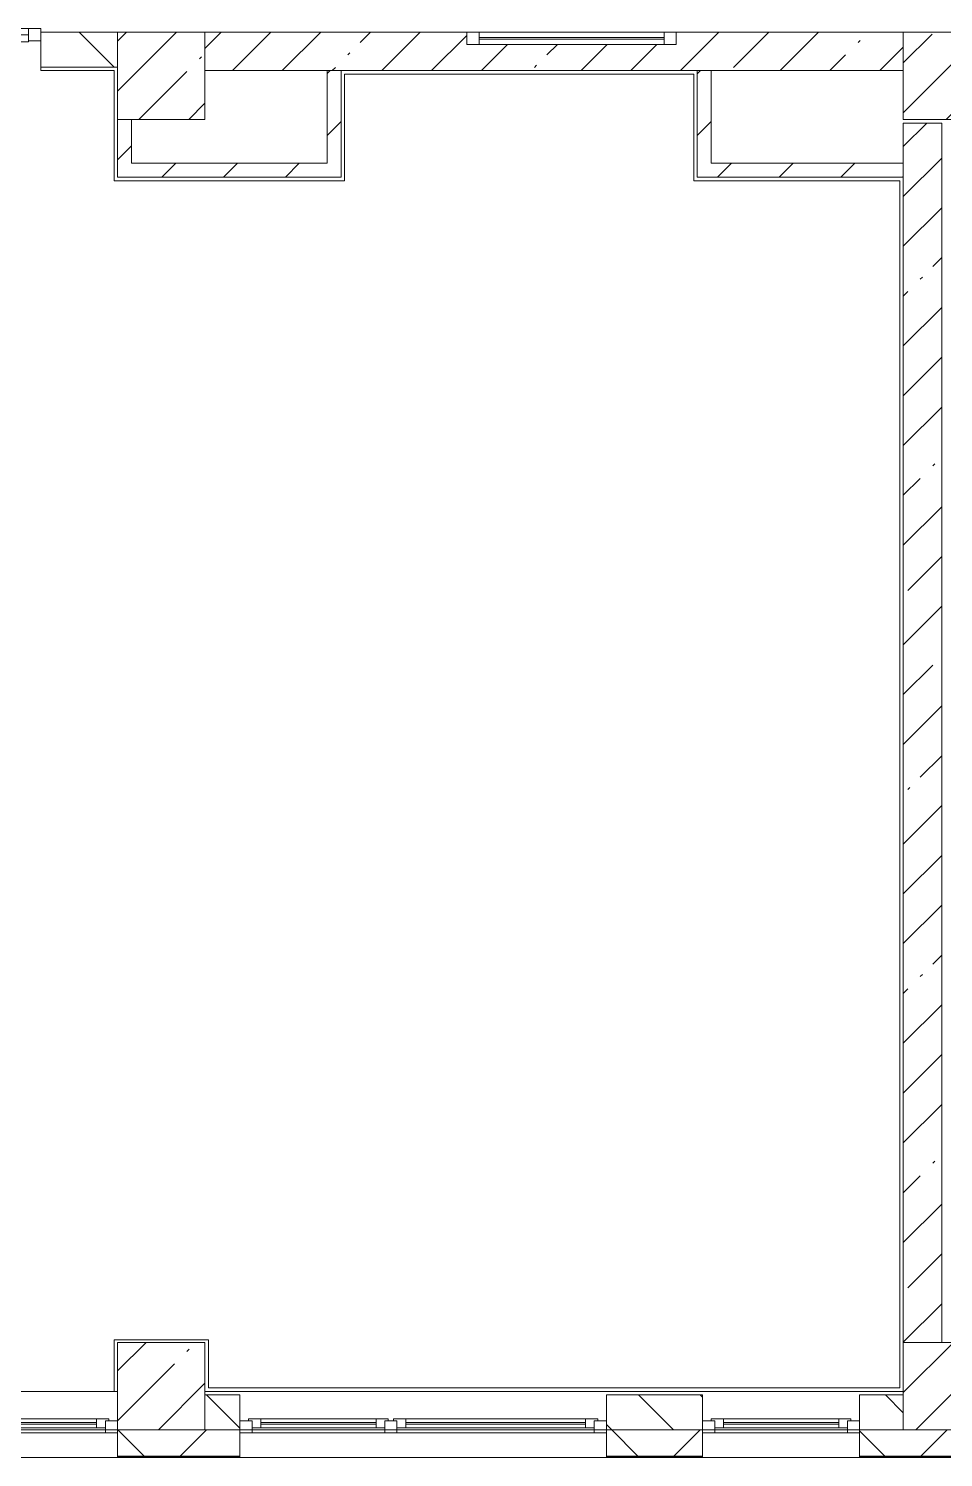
# Model space of a CAD drawing. Header units: millimetres. Extents: x 81469 to 281789, y -8553 to 29000.
# Drawn here: x 213005 to 218245, y -258 to 7921 of the extents above; entities that cross this region are included whole.
import ezdxf

# ---------------------------------------------------------------- set-up
doc = ezdxf.new("R2010")
doc.units = ezdxf.units.MM
doc.layers.add('A-FLOR-3', color=7, linetype='Continuous', lineweight=5, true_color=0xaaaaaa)
for name, color, linetype, lineweight in [('A-GLAZ-3', 7, 'Continuous', 5), ('A-GLAZ-CURT-2', 7, 'Continuous', 5), ('A-GLAZ-CWMG-2', 7, 'Continuous', 5), ('A-WALL', 7, 'Continuous', 9), ('A-WALL-4', 7, 'Continuous', 5), ('I-WALL-2', 7, 'Continuous', 5), ('S-COLS-1', 7, 'Continuous', 5)]:
    doc.layers.add(name, color=color, linetype=linetype, lineweight=lineweight)
pattern_1 = [(45, (152605.2, 0), (-285.1231, 285.1231), []), (45, (152890.3, 0), (-285.1231, 285.1231), [504.031, -100.806, 16.764, -84.042])]
pattern_2 = [(45, (152605.18, 0), (-176.7767, 176.7767), [])]

# ---------------------------------------------------------------- blocks, each defined once
blk = doc.blocks.new('BSC_Колонна _Прямоугольная - 500х500-V8-3_5_3_птичка')
at = {"layer": 'S-COLS-1'}
h = blk.add_hatch(dxfattribs=at)
h.set_pattern_fill('FP_39', color=256, style=0, pattern_type=2)
h.set_pattern_definition([(45, (-61160, -7650), (-285.1231, 285.1231), []), (45, (-60874.88, -7650), (-285.123, 285.123), [504.031, -100.806, 16.764, -84.042])])
h.paths.add_polyline_path([(-250, -250), (250, -250), (250, 250), (-250, 250)])
for p, q in [((250, 250), (-250, 250)), ((-250, 250), (-250, -250)), ((250, -250), (250, 250)), ((-250, -250), (250, -250))]:
    blk.add_line(p, q, dxfattribs=at)
blk = doc.blocks.new('BSC_Колонна _Прямоугольная - 500х500-V15-3_5_3_птичка')
at = {"layer": 'S-COLS-1'}
h = blk.add_hatch(dxfattribs=at)
h.set_pattern_fill('FP_46', color=256, style=0, pattern_type=2)
h.set_pattern_definition([(45, (-61160, -150), (-285.123, 285.123), []), (45, (-60874.88, -150), (-285.123, 285.123), [504.031, -100.806, 16.764, -84.042])])
h.paths.add_polyline_path([(-250, -250), (250, -250), (250, 250), (-250, 250)])
for p, q in [((250, 250), (-250, 250)), ((-250, 250), (-250, -250)), ((250, -250), (250, 250)), ((-250, -250), (250, -250))]:
    blk.add_line(p, q, dxfattribs=at)
blk = doc.blocks.new('BSC_Колонна _Прямоугольная - 500х500-V16-3_5_3_птичка')
at = {"layer": 'S-COLS-1'}
h = blk.add_hatch(dxfattribs=at)
h.set_pattern_fill('FP_47', color=256, style=0, pattern_type=2)
h.set_pattern_definition([(45, (-65660, -150), (-285.1231, 285.1231), []), (45, (-65374.88, -150), (-285.1231, 285.1231), [504.031, -100.806, 16.764, -84.042])])
h.paths.add_polyline_path([(-250, -250), (250, -250), (250, 250), (-250, 250)])
for p, q in [((250, 250), (-250, 250)), ((-250, 250), (-250, -250)), ((250, -250), (250, 250)), ((-250, -250), (250, -250))]:
    blk.add_line(p, q, dxfattribs=at)
blk = doc.blocks.new('BSC_Колонна _Прямоугольная - 500х500-V19-3_5_3_птичка')
at = {"layer": 'S-COLS-1'}
h = blk.add_hatch(dxfattribs=at)
h.set_pattern_fill('FP_50', color=256, style=0, pattern_type=2)
h.set_pattern_definition([(45, (-65660, -7650), (-285.1231, 285.1231), []), (45, (-65374.88, -7650), (-285.1231, 285.1231), [504.031, -100.806, 16.764, -84.042])])
h.paths.add_polyline_path([(-250, -250), (250, -250), (250, 22), (220, 22), (220, 30), (250, 30), (250, 250), (-250, 250), (-250, 30)])
for p, q in [((220, 250), (-250, 250)), ((-250, 250), (-250, -250)), ((250, -250), (250, 22)), ((-250, -250), (250, -250))]:
    blk.add_line(p, q, dxfattribs=at)
blk = doc.blocks.new('120_Окно_СКБ_2Ст - 120_Окно_СКБ_2Ст 3100х2500 _мал_створка слева_ 2-22446355-3_5_3_птичка')
at = {"layer": 'A-GLAZ-3'}
for p, q in [((-1550, -127), (-1550, -57)), ((-1550, -57), (-1480, -57)), ((1550, -57), (-1550, -57)), ((-1480, -57), (-1480, -127)), ((650, -127), (650, -57)), ((650, -57), (720, -57)), ((720, -57), (720, -127)), ((1480, -127), (1480, -57)), ((1480, -57), (1550, -57)), ((1550, -57), (1550, -127)), ((-1480, -127), (-1550, -127)), ((-1550, -127), (-1500, -127)), ((-1480, -127), (-1500, -127)), ((-1500, -127), (-1500, -137)), ((-1500, -137), (670, -137)), ((670, -137), (-1500, -137)), ((650, -87), (-1480, -87)), ((-1480, -87), (-1480, -127)), ((-1430, -137), (-1430, -87)), ((-1430, -107), (600, -107)), ((600, -117), (-1430, -117)), ((600, -137), (600, -87)), ((650, -127), (650, -87)), ((720, -127), (650, -127)), ((670, -127), (650, -127)), ((670, -127), (700, -127)), ((670, -137), (670, -127)), ((720, -127), (700, -127)), ((700, -127), (700, -137)), ((700, -137), (1500, -137)), ((1500, -137), (700, -137)), ((1480, -87), (720, -87)), ((720, -87), (720, -127)), ((770, -137), (770, -87)), ((770, -107), (1430, -107)), ((1430, -117), (770, -117)), ((1430, -137), (1430, -87)), ((1480, -127), (1480, -87)), ((1550, -127), (1480, -127)), ((1500, -127), (1480, -127)), ((1500, -127), (1550, -127)), ((1500, -137), (1500, -127))]:
    blk.add_line(p, q, dxfattribs=at)
blk = doc.blocks.new('120_Окно_СКБ_1Ст - 120_Окно_СКБ_1Ст 900х2500_h_-22445987-3_5_3_птичка')
at = {"layer": 'A-GLAZ-3'}
for p, q in [((-450, -127), (-450, -57)), ((-450, -57), (-380, -57)), ((450, -57), (-450, -57)), ((-380, -57), (-380, -127)), ((380, -127), (380, -57)), ((380, -57), (450, -57)), ((450, -57), (450, -127)), ((-380, -127), (-450, -127)), ((-450, -127), (-400, -127)), ((-380, -127), (-400, -127)), ((-400, -127), (-400, -137)), ((-400, -137), (400, -137)), ((400, -137), (-400, -137)), ((380, -87), (-380, -87)), ((-380, -87), (-380, -127)), ((-330, -137), (-330, -87)), ((-330, -107), (330, -107)), ((330, -117), (-330, -117)), ((330, -137), (330, -87)), ((380, -127), (380, -87)), ((450, -127), (380, -127)), ((400, -127), (380, -127)), ((400, -127), (450, -127)), ((400, -137), (400, -127))]:
    blk.add_line(p, q, dxfattribs=at)
blk = doc.blocks.new('120_Окно_СКБ_2Ст - 120_Окно_СКБ_2Ст 2100х2400 _мал створка справа_-V34-3_5_3_птичка')
at = {"layer": 'A-GLAZ-3'}
for p, q in [((-1050, -127), (-1050, -57)), ((-1050, -57), (-980, -57)), ((1050, -57), (-1050, -57)), ((-980, -57), (-980, -127)), ((150, -127), (150, -57)), ((150, -57), (220, -57)), ((220, -57), (220, -127)), ((980, -127), (980, -57)), ((980, -57), (1050, -57)), ((1050, -57), (1050, -127)), ((-980, -127), (-1050, -127)), ((-1050, -127), (-1000, -127)), ((-980, -127), (-1000, -127)), ((-1000, -127), (-1000, -137)), ((-1000, -137), (170, -137)), ((170, -137), (-1000, -137)), ((150, -87), (-980, -87)), ((-980, -87), (-980, -127)), ((-930, -137), (-930, -87)), ((-930, -107), (100, -107)), ((100, -117), (-930, -117)), ((100, -137), (100, -87)), ((150, -127), (150, -87)), ((220, -127), (150, -127)), ((170, -127), (150, -127)), ((170, -127), (197.9, -127)), ((170, -137), (170, -127)), ((220, -127), (200, -127)), ((200, -127), (200, -137)), ((200, -137), (1000, -137)), ((1000, -137), (200, -137)), ((980, -87), (220, -87)), ((220, -87), (220, -127)), ((270, -137), (270, -87)), ((270, -107), (930, -107)), ((930, -117), (270, -117)), ((930, -137), (930, -87)), ((980, -127), (980, -87)), ((1050, -127), (980, -127)), ((1000, -127), (980, -127)), ((1000, -127), (1050, -127)), ((1000, -137), (1000, -127))]:
    blk.add_line(p, q, dxfattribs=at)
blk = doc.blocks.new('Прямоугольный импост - 50 x 70 мм-V162-3_5_3_птичка')
at = {"layer": 'A-GLAZ-CWMG-2'}
for p, q in [((-70, 35), (0, 35)), ((-70, -35), (-70, 35)), ((0, 35), (0, -35)), ((0, -35), (-70, -35))]:
    blk.add_line(p, q, dxfattribs=at)
blk = doc.blocks.new('Системная панель - Стекло - 40мм-V169-3_5_3_птичка')
at = {"layer": 'A-GLAZ-CURT-2'}
h = blk.add_hatch(dxfattribs=at)
h.set_pattern_fill('FP_147', color=256, style=0, pattern_type=2)
h.set_pattern_definition([(45, (-60502.5, -7385.7), (-1414.214, 1414.214), [1000, -3000]), (45, (-61502.5, -7885.7), (-1414.214, 1414.214), [3000, -1000]), (45, (-59502.5, -8385.7), (-1414.214, 1414.214), [1000, -3000])])
h.paths.add_polyline_path([(397.5, -40), (397.5, 0), (-397.5, 0), (-397.5, -40), (-337, -40)])
for p, q in [((397.5, 0), (-397.5, 0)), ((-397.5, 0), (-397.5, -40)), ((397.5, -40), (397.5, 0)), ((-397.5, -40), (397.5, -40))]:
    blk.add_line(p, q, dxfattribs=at)
blk = doc.blocks.new('Прямоугольный импост - 50 x 70 мм-31720914-3_5_3_птичка')
at = {"layer": 'A-GLAZ-CWMG-2'}
blk.add_line((32940, 7920), (32145, 7920), dxfattribs=at)
blk = doc.blocks.new('120_Окно_СКБ_1Ст - 120_Окно_СКБ_1Ст 400х1200 EI30-24228621-3_5_3_птичка')
at = {"layer": 'A-GLAZ-3'}
for p, q in [((-600, 40), (-600, 110)), ((-600, 110), (-530, 110)), ((600, 110), (-600, 110)), ((-530, 110), (-530, 40)), ((530, 40), (530, 110)), ((530, 110), (600, 110)), ((600, 110), (600, 40)), ((-530, 40), (-600, 40)), ((-600, 40), (600, 40)), ((530, 80), (-530, 80)), ((530, 70), (-530, 70)), ((600, 40), (530, 40))]:
    blk.add_line(p, q, dxfattribs=at)

msp = doc.modelspace()

# ---------------------------------------------------------------- hatches: boundary and pattern name
at = {"layer": 'A-WALL-4'}
h = msp.add_hatch(dxfattribs=at)
h.set_pattern_fill('FP_58', color=256, style=0, pattern_type=2)
h.set_pattern_definition([(135, (152605.18, 0), (-176.7767, -176.7767), [])])
h.paths.add_polyline_path([(217863.9, -100), (218015.2, -100), (218015.2, 100), (217765.2, 100), (217765.2, -100)])
h.paths.add_polyline_path([(207609.7, -100), (208115.2, -100), (208115.2, 100), (207365.2, 100), (207365.2, -100)])
h.paths.add_polyline_path([(209515.2, -100), (210415.2, -100), (210415.2, 100), (209515.2, 100), (209515.2, -52.2)])
h.paths.add_polyline_path([(216865.2, -100), (216865.2, 100), (216315.2, 100), (216315.2, -100)])
h.paths.add_polyline_path([(214015.2, -100), (214215.2, -100), (214215.2, 100), (214015.2, 100), (214015.2, 42.9)])
h.paths.add_polyline_path([(196423.2, -100), (196915.2, -100), (196915.2, 100), (196015.2, 100), (196015.2, -100)])
h.paths.add_polyline_path([(200765.2, -100), (200765.2, 100), (200515.2, 100), (200515.2, -100)])
h.paths.add_polyline_path([(203615.2, -100), (203615.2, 100), (202865.2, 100), (202865.2, -100)])
h.paths.add_polyline_path([(195265.2, -100), (195515.2, -100), (195515.2, 100), (195265.2, 100)])
h.paths.add_polyline_path([(205015.2, -100), (205265.2, -100), (205265.2, 100), (205015.2, 100), (205015.2, 33.3)])
h.paths.add_polyline_path([(194365.2, -100), (194365.2, 100), (193745.2, 100), (193745.2, -100)])
h.paths.add_polyline_path([(186475.2, -100), (186475.2, 100), (186215.2, 100), (186215.2, -100)])
h.paths.add_polyline_path([(191145.2, -100), (191145.2, 100), (191095.2, 100), (191095.2, -100)])
h.paths.add_polyline_path([(182414.9, -100), (182588, -100), (182588, 100), (182414.9, 100), (182414.9, 55.2)])
h.paths.add_polyline_path([(190595.2, -100), (190595.2, 100), (190028.2, 100), (190028.2, -100)])
h.paths.add_polyline_path([(184304.6, -100), (184715.2, -100), (184715.2, 100), (183488, 100), (183488, -100)])
h.paths.add_polyline_path([(188575.2, -100), (189128.2, -100), (189128.2, 100), (188575.2, 100)])
h.paths.add_polyline_path([(175115.2, -100), (175315.2, -100), (175315.2, 100), (175115.2, 100), (175115.2, 63.6)])
h.paths.add_polyline_path([(177415.2, -100), (178165.2, -100), (178165.2, 100), (177415.2, 100)])
h.paths.add_polyline_path([(168215.2, -100), (168215.2, 100), (167465.2, 100), (167465.2, -100)])
h.paths.add_polyline_path([(174215.2, -100), (174515.2, -100), (174515.2, 100), (174215.2, 100)])
h.paths.add_polyline_path([(169115.2, -100), (169865.2, -100), (169865.2, 100), (169115.2, 100)])
h.paths.add_polyline_path([(172185.9, -100), (173315.2, -100), (173315.2, 100), (171965.2, 100), (171965.2, -100)])
h.paths.add_polyline_path([(179014.9, -100), (179014.9, 100), (178765.2, 100), (178765.2, -100)])
h.paths.add_polyline_path([(159435.2, -100), (160265.2, -100), (160265.2, 100), (159435.2, 100)])
h.paths.add_polyline_path([(163715.2, -100), (163715.2, 100), (162964.9, 100), (162964.9, -100)])
h.paths.add_polyline_path([(164728.3, -100), (164765.2, -100), (164765.2, 100), (164615.2, 100), (164615.2, -100)])
h = msp.add_hatch(dxfattribs=at)
h.set_pattern_fill('FP_60', color=256, style=0, pattern_type=2)
h.set_pattern_definition([(45, (152605.2, 0), (-353.5534, 353.5534), []), (135, (152605.2, 0), (-353.5534, -353.5534), [])])
h.paths.add_polyline_path([(223265.2, -250), (223265.2, -100), (219665.2, -100), (219665.2, -250), (222524.9, -250)])
h.paths.add_polyline_path([(228305.2, -250), (228305.2, -100), (224165.2, -100), (224165.2, -250), (228118.2, -250)])
h.paths.add_polyline_path([(209515.2, -250), (210415.2, -250), (210415.2, -100), (209232.3, -100), (209232.3, -250), (209474.1, -250)])
h.paths.add_polyline_path([(214015.2, -250), (214215.2, -250), (214215.2, -100), (213515.2, -100), (213515.2, -250)])
h.paths.add_polyline_path([(216315.2, -250), (216865.2, -250), (216865.2, -100), (216315.2, -100)])
h.paths.add_polyline_path([(218515.2, -250), (218765.2, -250), (218765.2, -100), (217765.2, -100), (217765.2, -250), (218015.2, -250)])
at = {"layer": 'I-WALL-2'}
h = msp.add_hatch(dxfattribs=at)
h.set_pattern_fill('FP_59', color=256, style=0, pattern_type=2)
h.set_pattern_definition([(135, (152605.2, 0), (-353.5534, -353.5534), [])])
h.paths.add_polyline_path([(213202.9, 7700), (213515.2, 7700), (213515.2, 7900), (213075.2, 7900), (213075.2, 7700)])
h.paths.add_polyline_path([(209515.2, 7700), (210575.2, 7700), (210575.2, 7900), (209515.2, 7900)])
h = msp.add_hatch(dxfattribs=at)
h.set_pattern_fill('FP_56', color=256, style=0, pattern_type=2)
h.set_pattern_definition(pattern_1)
h.paths.add_polyline_path([(214795.2, 7680), (218015.2, 7680), (218015.2, 7900), (216715.2, 7900), (216715.2, 7830), (215515.2, 7830), (215515.2, 7900), (214015.2, 7900), (214015.2, 7680), (214715.2, 7680)])
h = msp.add_hatch(dxfattribs=at)
h.set_pattern_fill('FP_61', color=256, style=0, pattern_type=2)
h.set_pattern_definition(pattern_2)
h.paths.add_polyline_path([(214795.2, 7150), (214795.2, 7680), (214715.2, 7680), (214715.2, 7150)])
h = msp.add_hatch(dxfattribs=at)
h.set_pattern_fill('FP_61', color=256, style=0, pattern_type=2)
h.set_pattern_definition(pattern_2)
h.paths.add_polyline_path([(216915.2, 7070), (216915.2, 7680), (216835.2, 7680), (216835.2, 7070)])
h = msp.add_hatch(dxfattribs=at)
h.set_pattern_fill('FP_61', color=256, style=0, pattern_type=2)
h.set_pattern_definition(pattern_2)
h.paths.add_polyline_path([(213595.2, 7150), (213595.2, 7400), (213515.2, 7400), (213515.2, 7150)])
h = msp.add_hatch(dxfattribs=at)
h.set_pattern_fill('FP_56', color=256, style=0, pattern_type=2)
h.set_pattern_definition(pattern_1)
h.paths.add_polyline_path([(218015.2, 400), (218235.2, 400), (218235.2, 7380), (218015.2, 7380), (218015.2, 808.9)])
h = msp.add_hatch(dxfattribs=at)
h.set_pattern_fill('FP_61', color=256, style=0, pattern_type=2)
h.set_pattern_definition(pattern_2)
h.paths.add_polyline_path([(214795.2, 7070), (214795.2, 7150), (213515.2, 7150), (213515.2, 7070)])
h = msp.add_hatch(dxfattribs=at)
h.set_pattern_fill('FP_61', color=256, style=0, pattern_type=2)
h.set_pattern_definition(pattern_2)
h.paths.add_polyline_path([(218015.2, 7070), (218015.2, 7150), (216915.2, 7150), (216915.2, 7070), (216931.7, 7070)])

# ---------------------------------------------------------------- linework, layer by layer
at = {"layer": 'A-FLOR-3'}
for p, q in [((213075.2, 7680), (213075.2, 7700)), ((213495.2, 7680), (213075.2, 7680)), ((213495.2, 7050), (213495.2, 7680)), ((216815.2, 7660), (214815.2, 7660)), ((214815.2, 7660), (214815.2, 7050)), ((216815.2, 7050), (216815.2, 7660)), ((214815.2, 7050), (213495.2, 7050)), ((217995.2, 7050), (216815.2, 7050)), ((217995.2, 140), (217995.2, 7050)), ((213495.2, 120), (213495.2, 415)), ((213495.2, 415), (214035.2, 415)), ((214035.2, 415), (214035.2, 140)), ((214035.2, 140), (217995.2, 140))]:
    msp.add_line(p, q, dxfattribs=at)
at = {"layer": 'A-WALL'}
for p, q in [((214795.2, 7680), (214715.2, 7680)), ((216915.2, 7680), (216835.2, 7680)), ((218015.2, 7070), (218015.2, 7150)), ((214015.2, -100), (214215.2, -100)), ((216315.2, -100), (216865.2, -100)), ((218015.2, -100), (217765.2, -100)), ((213515.2, -250), (214215.2, -250)), ((213515.2, -253), (214215.2, -253)), ((216315.2, -250), (216865.2, -250)), ((216315.2, -253), (216865.2, -253)), ((217765.2, -250), (218765.2, -250)), ((217765.2, -253), (218765.2, -253))]:
    msp.add_line(p, q, dxfattribs=at)
at = {"layer": 'A-WALL-4'}
for p, q in [((214215.2, 100), (214015.2, 100)), ((214215.2, -258), (214215.2, 100)), ((216865.2, 100), (216315.2, 100)), ((216315.2, 100), (216315.2, -258)), ((216865.2, -258), (216865.2, 100)), ((218015.2, 100), (217765.2, 100)), ((217765.2, 100), (217765.2, -258)), ((210415.2, -100), (213515.2, -100)), ((213515.2, -100), (213515.2, -258)), ((214215.2, -100), (216315.2, -100)), ((216865.2, -100), (217765.2, -100)), ((208115.2, -258), (218765.2, -258))]:
    msp.add_line(p, q, dxfattribs=at)
at = {"layer": 'I-WALL-2'}
for p, q in [((213515.2, 7900), (213075.2, 7900)), ((213075.2, 7900), (213075.2, 7700)), ((215515.2, 7900), (214015.2, 7900)), ((218015.2, 7900), (216715.2, 7900)), ((213075.2, 7700), (213515.2, 7700)), ((214015.2, 7680), (214715.2, 7680)), ((214715.2, 7680), (214715.2, 7150)), ((214795.2, 7070), (214795.2, 7680)), ((214795.2, 7680), (216835.2, 7680)), ((216835.2, 7680), (216835.2, 7070)), ((216915.2, 7150), (216915.2, 7680)), ((216915.2, 7680), (218015.2, 7680)), ((213515.2, 7400), (213515.2, 7070)), ((213595.2, 7150), (213595.2, 7400)), ((218015.2, 7380), (218015.2, 7150)), ((218235.2, 7380), (218015.2, 7380)), ((218235.2, 400), (218235.2, 7380)), ((214715.2, 7150), (213595.2, 7150)), ((218015.2, 7150), (216915.2, 7150)), ((213515.2, 7070), (214795.2, 7070)), ((216835.2, 7070), (218015.2, 7070)), ((218015.2, 7070), (218015.2, 400)), ((209515.2, 120), (213515.2, 120)), ((214015.2, 120), (218015.2, 120))]:
    msp.add_line(p, q, dxfattribs=at)

# ---------------------------------------------------------------- block references
at = {"layer": 'A-GLAZ-3'}
msp.add_blockref('120_Окно_СКБ_1Ст - 120_Окно_СКБ_1Ст 400х1200 EI30-24228621-3_5_3_птичка', (216115.2, 7790), dxfattribs=at)
at = {"layer": 'A-GLAZ-3', "rotation": 180}
for name, p in [('120_Окно_СКБ_2Ст - 120_Окно_СКБ_2Ст 3100х2500 _мал_створка слева_ 2-22446355-3_5_3_птичка', (211965.2, -175)), ('120_Окно_СКБ_2Ст - 120_Окно_СКБ_2Ст 2100х2400 _мал створка справа_-V34-3_5_3_птичка', (215265.2, -175)), ('120_Окно_СКБ_1Ст - 120_Окно_СКБ_1Ст 900х2500_h_-22445987-3_5_3_птичка', (217315.2, -175))]:
    msp.add_blockref(name, p, dxfattribs=at)
at = {"layer": 'A-GLAZ-CURT-2'}
msp.add_blockref('Системная панель - Стекло - 40мм-V169-3_5_3_птичка', (212607.7, 7885.7), dxfattribs=at)
at = {"layer": 'A-GLAZ-CWMG-2'}
msp.add_blockref('Прямоугольный импост - 50 x 70 мм-31720914-3_5_3_птичка', (180065.2, 0.7), dxfattribs=at)
at = {"layer": 'A-GLAZ-CWMG-2', "extrusion": (0, 0, -1), "rotation": 180}
msp.add_blockref('Прямоугольный импост - 50 x 70 мм-V162-3_5_3_птичка', (-213075.2, 7885.7), dxfattribs=at)
at = {"layer": 'S-COLS-1'}
for name, p in [('BSC_Колонна _Прямоугольная - 500х500-V8-3_5_3_птичка', (213765.2, 7650)), ('BSC_Колонна _Прямоугольная - 500х500-V19-3_5_3_птичка', (218265.2, 7650)), ('BSC_Колонна _Прямоугольная - 500х500-V15-3_5_3_птичка', (213765.2, 150)), ('BSC_Колонна _Прямоугольная - 500х500-V16-3_5_3_птичка', (218265.2, 150))]:
    msp.add_blockref(name, p, dxfattribs=at)

doc.saveas('drawing.dxf')
